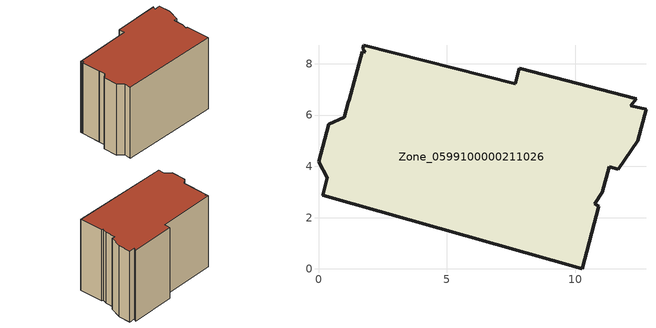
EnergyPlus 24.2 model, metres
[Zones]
Zone_0599100000211026
 floor ground (C_G): 1.77,8.73 7.66,7.23 7.82,7.83 12.39,6.64 12.16,6.35 12.76,6.23 12.44,5 11.69,3.9 11.33,3.99 11.07,2.99 10.76,2.54 10.93,2.45 10.29,0 0.16,2.87 0.35,3.56 0,4.17 0.4,5.64 1,5.92 1.16,6.49 1.2,6.6 1.7,8.47 1.82,8.45 1.73,8.59 z0
 wall outside (C_F): 1.77,8.73 1.73,8.59 1.82,8.45 1.7,8.47 1.2,6.6 1.16,6.49 1,5.92 0.4,5.64 0,4.17 0.35,3.56 0.16,2.87 10.29,0 10.93,2.45 10.76,2.54 11.07,2.99 11.33,3.99 11.69,3.9 12.44,5 12.76,6.23 12.16,6.35 12.39,6.64 7.82,7.83 7.66,7.23 1.77,8.73 z0:7.92
 roof outside (C_R): 7.66,7.23 1.77,8.73 1.73,8.59 1.82,8.45 1.7,8.47 1.2,6.6 1.16,6.49 1,5.92 0.4,5.64 0,4.17 0.35,3.56 0.16,2.87 10.29,0 10.93,2.45 10.76,2.54 11.07,2.99 11.33,3.99 11.69,3.9 12.44,5 12.76,6.23 12.16,6.35 12.39,6.64 7.82,7.83 z7.92
[BUILDING]
Pand.0599100000211026: North Axis=0; Terrain=City; Loads Convergence Tolerance Value=0.04; Temperature Convergence Tolerance Value=0.4; Solar Distribution=FullExterior; Maximum Number of Warmup Days=25; Minimum Number of Warmup Days=1
[Site:Location]
Rotterdam.The.Hague.AP_ZH_NLD Design_Conditions: Latitude=51.96; Longitude=4.45; Time Zone=1; Elevation=-4.5
[SITE:GROUNDTEMPERATURE:BUILDINGSURFACE]
18, 18, 18, 18, 18, 18, 18, 18, 18, 18, 18, 18
[MATERIAL] Thermal Absorptance=0.9; Solar Absorptance=0.7; Visible Absorptance=0.7
Name | Roughness | Thickness | Conductivity | Density | Specific Heat
G.TC.1946 | MediumSmooth | 0.15 | 1 | 540 | 1210
F.TC.1946 | Rough | 0.3 | 0.857143 | 1920 | 840
R.TC.1946 | MediumRough | 0.2 | 0.909091 | 1500 | 1000
[CONSTRUCTION]
C_G: G.TC.1946
C_F: F.TC.1946
C_R: R.TC.1946
[ZONE]
Zone_0599100000211026: Type=1; Multiplier=1; Ceiling Height=Autocalculate; Volume=Autocalculate; Floor Area=autocalculate; Part of Total Floor Area=Yes
[ZONEINFILTRATION:DESIGNFLOWRATE]
Infil_Zone_0599100000211026: Zone or ZoneList or Space or SpaceList=Zone_0599100000211026; Schedule=AlwaysOn; Design Flow Rate Calculation Method=Flow/Area; Flow Rate per Floor Area=0.003; Constant Term Coefficient=1; Temperature Term Coefficient=0; Velocity Term Coefficient=0; Velocity Squared Term Coefficient=0
[HVACTEMPLATE:ZONE:IDEALLOADSAIRSYSTEM]
Zone_0599100000211026: Maximum Heating Supply Air Temperature=50; Minimum Cooling Supply Air Temperature=13; Maximum Heating Supply Air Humidity Ratio=0.0156; Minimum Cooling Supply Air Humidity Ratio=0.0077; Heating Limit=NoLimit; Cooling Limit=NoLimit; Dehumidification Control Type=ConstantSensibleHeatRatio; Cooling Sensible Heat Ratio=0.7; Dehumidification Setpoint=60; Humidification Control Type=None; Humidification Setpoint=30; Outdoor Air Method=None; Outdoor Air Flow Rate per Person=0.00944; Outdoor Air Flow Rate per Zone Floor Area=0; Outdoor Air Flow Rate per Zone=0; Demand Controlled Ventilation Type=None; Outdoor Air Economizer Type=NoEconomizer; Heat Recovery Type=None; Sensible Heat Recovery Effectiveness=0.7; Latent Heat Recovery Effectiveness=0.65
[ZONECONTROL:THERMOSTAT]
ThermostatControl_Zone_0599100000211026: Zone or ZoneList=Zone_0599100000211026; Control Type Schedule=DualSetpointControlType; Control 1=Thermostat_Zone_0599100000211026; Temperature Difference Between Cutout And Setpoint=0
[THERMOSTATSETPOINT:DUALSETPOINT]
Thermostat_Zone_0599100000211026: Heating Setpoint Temperature Schedule=HeatingSetpoint_Zone_0599100000211026; Cooling Setpoint Temperature Schedule=CoolingSetpoint_Zone_0599100000211026
[SCHEDULE:COMPACT]
HeatingSetpoint_Zone_0599100000211026: Through: 12/31, For: AllDays, Until: 24:00, 21
CoolingSetpoint_Zone_0599100000211026: Through: 12/31, For: AllDays, Until: 24:00, 24
DualSetpointControlType: Through: 12/31, For: AllDays, Until: 24:00, 4
AlwaysOn: Through: 12/31, For: AllDays, Until: 24:00, 1
